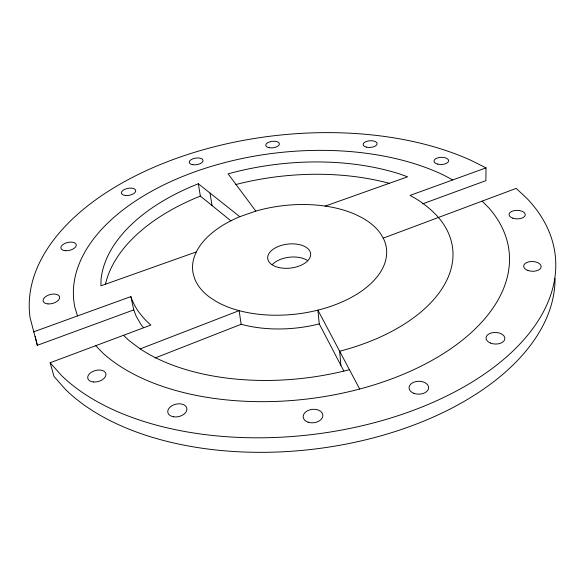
<?xml version="1.0" encoding="UTF-8"?>
<svg xmlns="http://www.w3.org/2000/svg" width="585" height="585" viewBox="0 0 585 585"><rect width="100%" height="100%" fill="white"/><g stroke="black" fill="none" stroke-linecap="round" stroke-linejoin="round"><path stroke-width="0.88" d="M33.477 331.907L130.864 296.602L133.768 309.904L37.33 345.311L30.135 317.94A264.427 150.594 -6.5 0 1 176.802 158.221A264.427 150.594 -6.5 0 1 470.859 160.29L486.011 167.88L485.901 180.633L422.509 203.902M155.04 358.013L241.159 324.273A96.686 55.122 -6.5 0 0 319.256 323.914L343.841 371.022M123.559 335.285L128.715 340.302L140.195 348.901L239.111 310.65L241.159 324.273M239.791 216.691L255.828 211.097A97.498 54.595 -6.5 0 1 355.49 214.468L361.874 217.635A97.498 54.595 -6.5 0 1 380.776 233.941L383.57 238.79A97.498 54.595 -6.5 0 1 334.722 304.924A97.498 54.595 -6.5 0 1 216.172 301.458L210.059 297.502A97.498 54.595 -6.5 0 1 194.608 278.54L193.101 273.29A97.498 54.595 -6.5 0 1 239.791 216.691L198.337 183.778A191.032 107.794 -6.5 0 0 101.044 279.367L100.92 285.824L196.37 251.894M555.041 278.518A262.153 151.946 -6.5 0 1 359.336 441.302A262.153 151.946 -6.5 0 1 65.425 389.391L53.995 376.426L50.134 362.751L150.901 325.055C142.023 317.436 134.565 307.798 130.864 296.602M383.204 238.146L516.204 188.385L527.334 198.834A264.427 150.594 -6.5 0 1 415.291 409.602A264.427 150.594 -6.5 0 1 61.608 375.607L50.134 362.751M486.011 167.88L410.041 195.412C421.558 201.474 432.044 209.576 440.3 219.682A163.295 91.889 -6.5 0 1 339.651 351.219L340.887 365.354M325.216 206.088L407.584 176.802L399.445 173.899A191.032 107.794 -6.5 0 0 228.113 173.855L255.828 211.097M452.761 179.931L443.159 174.864A219.024 123.983 -6.5 0 0 194.82 171.829A219.024 123.983 -6.5 0 0 74.865 307.22L77.505 315.944M198.337 183.778L200.348 196.099L231.031 220.911M482.15 201.13L488.98 208.026A219.024 123.983 -6.5 0 1 392.996 378.385A219.024 123.983 -6.5 0 1 103.435 353.596L95.728 345.698M143.435 327.622L141.204 324.865L136.173 316.222L133.768 309.904M359.673 389.032L317.889 310.138L319.256 323.914M35.217 336.507L37.33 345.311M210.059 193.087L212.011 205.532M272.157 264.683A21.433 12.19 -6.5 0 1 307.198 260.31M349.428 369.683A191.032 107.794 -6.5 0 1 140.195 348.901M105.417 284.449A189.416 108.788 -6.5 0 1 200.348 196.099M235.843 184.531A189.416 108.788 -6.5 0 1 389.544 183.419M278.438 267.433A21.608 12.073 -6.5 0 0 310.693 254.395A21.608 12.073 -6.5 0 0 278.401 246.431A21.608 12.073 -6.5 0 0 278.438 267.433M125.395 195.507A7.269 3.547 -10.7 0 0 135.735 190.571A7.269 3.547 -10.7 0 0 124.598 189.408A7.269 3.547 -10.7 0 0 125.395 195.507M65.527 250.716A7.868 4.036 -13.1 0 0 76.24 244.632A7.868 4.036 -13.1 0 0 63.962 243.901A7.868 4.036 -13.1 0 0 65.527 250.716M47.999 303.915A8.475 4.614 -14.7 0 0 59.604 297.012A8.475 4.614 -14.7 0 0 46.5 296.054A8.475 4.614 -14.7 0 0 47.999 303.915M192.801 164.714A6.976 3.327 -8.7 0 0 203.068 160.517A6.976 3.327 -8.7 0 0 192.597 158.93A6.976 3.327 -8.7 0 0 192.801 164.714M269.027 147.676A6.866 3.254 -6.6 0 0 279.411 144.027A6.866 3.254 -6.6 0 0 269.297 141.987A6.866 3.254 -6.6 0 0 269.027 147.676M366.342 147.12A7.005 3.349 -4 0 0 377.106 143.873A7.005 3.349 -4 0 0 366.919 141.277A7.005 3.349 -4 0 0 366.342 147.12M437.682 164.129A7.327 3.59 -2 0 0 448.636 160.699A7.327 3.59 -2 0 0 437.609 157.906A7.327 3.59 -2 0 0 437.682 164.129M93.403 381.983A9.353 5.689 -15.2 0 0 105.878 373.698A9.353 5.689 -15.2 0 0 91.194 372.374A9.353 5.689 -15.2 0 0 93.403 381.983M173.416 416.769A9.726 6.362 -12.9 0 0 186.871 408.484A9.726 6.362 -12.9 0 0 171.712 405.866A9.726 6.362 -12.9 0 0 173.416 416.769M308.163 422.209A9.879 6.727 -6.2 0 0 322.854 415.416A9.879 6.727 -6.2 0 0 307.995 410.538A9.879 6.727 -6.2 0 0 308.163 422.209M413.88 393.31A9.762 6.442 -0.7 0 0 428.6 387.716A9.762 6.442 -0.7 0 0 414.034 382.144A9.762 6.442 -0.7 0 0 413.88 393.31M490.34 343.007A9.418 5.799 2 0 0 504.87 338.759A9.418 5.799 2 0 0 491.181 332.989A9.418 5.799 2 0 0 490.34 343.007M527.853 270.445A8.724 4.885 2.1 0 0 541.125 266.738A8.724 4.885 2.1 0 0 528.24 261.992A8.724 4.885 2.1 0 0 527.853 270.445M512.84 218.176A8.102 4.249 0.8 0 0 525.25 214.856A8.102 4.249 0.8 0 0 513.359 210.819A8.102 4.249 0.8 0 0 512.84 218.176"/></g></svg>
